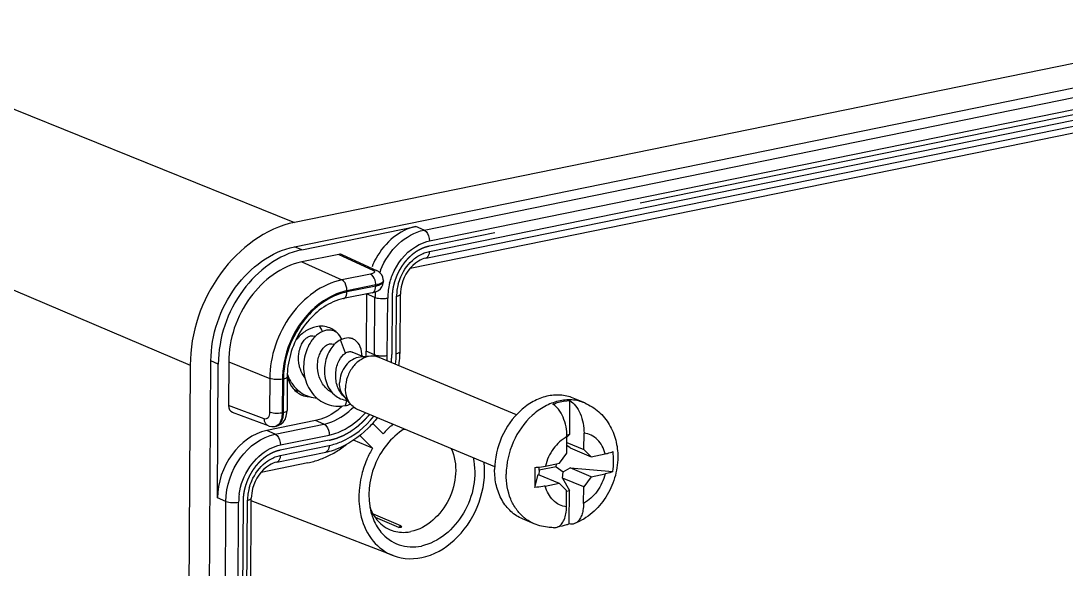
# Model space of a CAD drawing. Header units: millimetres. Extents: x 0 to 594, y 0 to 420.
# Drawn here: x 26.41 to 43.67, y 387.68 to 396.72 of the extents above; entities that cross this region are included whole.
import ezdxf

# ---------------------------------------------------------------- set-up
doc = ezdxf.new("R2010")
doc.units = ezdxf.units.MM
doc.header["$LTSCALE"] = 32.67
doc.linetypes.add('CENTER', pattern=[0.6, 0.375, -0.075, 0.075, -0.075])
for name, color, linetype in [('KASTEN_ABOX_DXF_CONTINUOUS_LINE', 7, 'CONTINUOUS'), ('KURVEN', 7, 'CONTINUOUS'), ('SCHRAUBE_D9-DXF_CONTINUOUS_LINE', 7, 'CONTINUOUS')]:
    doc.layers.add(name, color=color, linetype=linetype)

msp = doc.modelspace()

# ---------------------------------------------------------------- linework, layer by layer
at = {"layer": 'KASTEN_ABOX_DXF_CONTINUOUS_LINE', "color": 7, "linetype": 'Continuous'}
for p, q in [((88.59376, 405.15289), (30.93217, 393.39918)), ((30.92975, 392.99773), (88.59134, 404.75144)), ((33.10025, 392.80969), (86.99917, 403.79641)), ((86.70402, 403.62034), (32.83893, 392.64051)), ((31.0516, 392.9468), (32.93293, 393.33029)), ((31.66123, 392.87059), (31.05039, 392.74608)), ((31.72135, 392.86423), (32.28511, 392.60314)), ((32.31603, 392.58605), (32.28543, 392.60299)), ((32.38863, 392.4964), (32.3712, 392.53145)), ((32.39766, 392.40516), (32.39826, 392.41813)), ((32.39826, 392.41813), (32.39839, 392.43955)), ((32.21537, 392.2377), (31.74073, 392.14095)), ((32.12095, 392.21966), (32.11524, 391.27338)), ((32.67326, 391.26906), (32.67896, 392.21534)), ((29.20977, 391.0433), (28.88822, 337.70749)), ((29.23028, 337.77722), (29.55183, 391.11302)), ((29.66037, 388.85411), (29.67368, 391.06209)), ((29.84471, 391.09696), (29.84039, 390.38006)), ((30.81098, 390.85114), (30.80762, 390.2942)), ((30.50034, 390.04317), (29.90786, 390.26532)), ((30.80586, 390.25983), (30.80762, 390.29417)), ((31.27864, 390.12909), (30.47236, 389.96474)), ((30.61271, 390.0339), (30.63189, 390.03781)), ((32.39519, 389.91198), (32.21903, 390.08403)), ((32.2212, 389.674), (31.90425, 389.80447)), ((32.00787, 389.88236), (32.2212, 389.674)), ((30.63967, 389.44413), (31.44596, 389.60848)), ((31.15229, 389.43271), (30.37836, 389.27496)), ((29.92346, 339.92995), (30.21839, 388.84978)), ((32.56037, 387.90149), (30.21811, 388.80494)), ((32.228, 388.5883), (32.67904, 388.39978)), ((32.65483, 388.36667), (32.26843, 388.52817)), ((32.67904, 388.39978), (32.65483, 388.36667)), ((32.70291, 388.37647), (32.67904, 388.39978))]:
    msp.add_line(p, q, dxfattribs=at)
at = {"layer": 'KASTEN_ABOX_DXF_CONTINUOUS_LINE', "color": 9, "linetype": 'Continuous'}
for p, q in [((33.07219, 393.27209), (86.97111, 404.25882)), ((33.15836, 393.09234), (87.05728, 404.07906)), ((33.15732, 392.92029), (87.05625, 403.90701)), ((17.43828, 398.84457), (30.93217, 393.39918)), ((15.88232, 396.71634), (29.20977, 391.0433)), ((33.07219, 393.27209), (32.93293, 393.33029)), ((31.0516, 392.9468), (30.92975, 392.99773)), ((31.05039, 392.74608), (31.71326, 392.44992)), ((31.66123, 392.87059), (32.22446, 392.60975)), ((32.18781, 392.54665), (31.71326, 392.44992)), ((32.27234, 392.34828), (31.7978, 392.25155)), ((32.27244, 392.36755), (31.79792, 392.27082)), ((32.2602, 392.16146), (32.12095, 392.21966)), ((32.27234, 392.34828), (32.27244, 392.36755)), ((32.2545, 391.21518), (32.2602, 392.16146)), ((32.4637, 391.2037), (32.4694, 392.14998)), ((32.61029, 391.23358), (32.616, 392.17987)), ((32.2545, 391.21518), (32.11524, 391.27338)), ((29.67368, 391.06209), (29.55183, 391.11302)), ((29.84471, 391.09696), (30.52394, 390.82317)), ((30.52394, 390.82317), (30.52058, 390.26623)), ((30.7316, 390.81233), (30.72825, 390.25538)), ((30.74802, 390.81567), (30.74466, 390.25873)), ((30.43211, 390.15819), (29.84039, 390.38006)), ((30.72825, 390.25538), (30.74466, 390.25873)), ((30.61162, 389.90654), (30.47236, 389.96474)), ((30.61162, 389.90654), (31.4179, 390.07089)), ((30.61304, 390.03397), (30.61293, 390.03394)), ((31.4179, 390.07089), (31.27864, 390.12909)), ((30.69779, 389.72678), (31.50407, 389.89114)), ((30.69675, 389.55473), (31.50303, 389.71909)), ((29.5047, 339.87608), (29.79963, 388.7959)), ((29.79963, 388.7959), (29.66037, 388.85411)), ((29.7139, 339.8646), (30.00883, 388.78443)), ((29.8605, 339.89448), (30.15542, 388.81431))]:
    msp.add_line(p, q, dxfattribs=at)
at = {"layer": 'KASTEN_ABOX_DXF_CONTINUOUS_LINE', "color": 7, "linetype": 'Continuous'}
for points in [[(32.3712, 392.53145), (32.34628, 392.5618), (32.31603, 392.58605)], [(32.37376, 392.33328), (32.38999, 392.36804), (32.39766, 392.40516)], [(32.39839, 392.43931), (32.39742, 392.45842), (32.38863, 392.4964)], [(32.21537, 392.2377), (32.24619, 392.24521), (32.28471, 392.25897), (32.31974, 392.27801), (32.35008, 392.30305), (32.37376, 392.33328)], [(30.70586, 390.06984), (30.74419, 390.10468), (30.77447, 390.14958), (30.79505, 390.20178), (30.80586, 390.25983)], [(30.50034, 390.04317), (30.51129, 390.03941), (30.55782, 390.03046), (30.60408, 390.03234), (30.61292, 390.03394)], [(30.63087, 390.03761), (30.66091, 390.04612), (30.70586, 390.06984)]]:
    msp.add_lwpolyline(points, dxfattribs=at)
for centre, radius, start, end in [((33.38723, 392.19187), 1.26825, 150.972879, 157.989866), ((31.49653, 391.0369), 0.6854, 133.722889, 139.794251), ((31.4765, 391.05746), 0.6567, 131.286898, 133.699528), ((31.34867, 391.29007), 0.40572, 41.515747, 43.9168), ((31.51665, 391.01959), 0.71194, 139.775383, 142.133164), ((31.30955, 391.26109), 0.45449, 27.489978, 33.452685), ((30.91826, 391.28298), 1.19707, 355.281825, 355.92502), ((30.95441, 391.28074), 1.16086, 355.908463, 359.636591), ((30.94279, 391.28173), 1.73055, 353.347163, 358.290294), ((31.00838, 391.27916), 1.66491, 358.311562, 359.652477), ((32.15491, 390.84137), 1.34397, 172.15072, 179.583395), ((30.89042, 391.28722), 1.7832, 351.889592, 353.366802), ((30.99564, 391.20171), 0.57949, 264.728426, 270.002278), ((33.45911, 388.96537), 1.42408, 130.690933, 138.339279), ((33.41697, 389.01292), 1.36055, 129.095966, 130.650875), ((33.02347, 389.27932), 0.75717, 110.806125, 112.315977), ((31.20871, 390.76777), 1.18332, 281.5659, 287.940426), ((30.75086, 391.07611), 1.69788, 297.408665, 304.586214), ((31.19181, 390.82259), 1.24067, 287.903257, 289.498082), ((30.68435, 391.17533), 1.81733, 304.536802, 307.43788), ((33.62084, 388.84082), 1.62885, 149.235423, 156.43582), ((30.82127, 390.94122), 1.54572, 289.826271, 297.393164), ((33.64333, 388.83028), 1.65368, 156.412677, 157.034008), ((32.72556, 388.83924), 0.55422, 231.822108, 247.229734), ((32.54758, 389.01499), 0.65713, 279.394039, 281.525275), ((32.54448, 389.03014), 0.67259, 281.525511, 283.623962)]:
    msp.add_arc(centre, radius, start, end, dxfattribs=at)
at = {"layer": 'KASTEN_ABOX_DXF_CONTINUOUS_LINE', "color": 9, "linetype": 'Continuous'}
for centre, radius, start, end in [((33.53152, 392.13141), 1.27377, 157.992126, 159.878297), ((32.13849, 392.78991), 0.24821, 281.460701, 284.858308), ((33.51189, 392.13509), 1.04301, 165.447175, 172.085421), ((33.43639, 392.16787), 0.82082, 165.024607, 172.076123), ((32.03655, 391.18291), 1.11473, 109.816338, 117.381151), ((32.03274, 391.18048), 1.09748, 109.815073, 117.380145), ((33.3941, 392.15409), 1.13392, 175.029166, 179.627856), ((32.16817, 392.86266), 0.52482, 281.448287, 284.840511), ((32.17186, 392.86391), 0.50645, 281.455838, 284.770112), ((33.45047, 392.14295), 0.98109, 172.045751, 179.588998), ((33.38623, 392.17432), 0.77025, 172.037629, 179.587819), ((31.11628, 391.22208), 1.13824, 358.416819, 359.652476), ((32.37247, 391.6161), 0.41981, 262.046391, 264.633596), ((31.15162, 391.21172), 1.3121, 357.79731, 359.649919), ((31.04308, 391.24423), 1.56725, 353.325936, 359.610763), ((31.1145, 391.21314), 1.34925, 355.96724, 357.797823), ((32.19448, 390.80341), 1.4629, 177.954127, 179.650913), ((32.25707, 390.8007), 1.52555, 173.326441, 177.936095), ((32.18695, 390.80692), 1.43896, 178.101525, 179.65152), ((32.24819, 390.80437), 1.50025, 173.373574, 178.081837), ((31.10272, 391.13436), 1.32848, 316.215819, 316.972337), ((31.08668, 391.14925), 1.35037, 316.974882, 318.677623), ((30.59349, 390.12801), 0.09605, 281.749791, 292.54909), ((30.97581, 388.80231), 0.82082, 165.024607, 172.076123), ((30.98989, 388.77739), 0.98109, 172.045751, 179.588998), ((30.92566, 388.80877), 0.77025, 172.037629, 179.587819)]:
    msp.add_arc(centre, radius, start, end, dxfattribs=at)
at = {"layer": 'KASTEN_ABOX_DXF_CONTINUOUS_LINE', "color": 7, "linetype": 'Continuous'}
for centre, start_param, end_param in [((31.66033, 392.72719), -0.02951051, 0.48636092), ((29.96257, 390.405), -4.22572347, -3.11538026)]:
    msp.add_ellipse(centre, major_axis=(0.05791, 0.13842), ratio=0.77731063, start_param=start_param, end_param=end_param, dxfattribs=at)
for points, knots in [([(30.93217, 393.39918), (30.45132, 393.30117), (29.55261, 392.61611), (29.213, 391.57812), (29.20977, 391.0433)], [0, 0, 0, 0, 0.47850267, 1, 1, 1, 1]), ([(32.93293, 393.33029), (32.79983, 393.30316), (32.53492, 393.16652), (32.35104, 392.93827), (32.27829, 392.80726)], [0, 0, 0, 0, 0.47546939, 1, 1, 1, 1]), ([(29.55183, 391.11302), (29.55441, 391.54087), (29.8262, 392.3712), (30.54508, 392.91932), (30.92975, 392.99773)], [0, 0, 0, 0, 0.5214946, 1, 1, 1, 1]), ([(31.0516, 392.9468), (30.66692, 392.86839), (29.94795, 392.32034), (29.67626, 391.48995), (29.67368, 391.06209)], [0, 0, 0, 0, 0.47850267, 1, 1, 1, 1]), ([(31.05039, 392.74608), (30.7138, 392.67747), (30.0847, 392.19793), (29.84697, 391.47133), (29.84471, 391.09696)], [0, 0, 0, 0, 0.47850267, 1, 1, 1, 1]), ([(33.10025, 392.80969), (33.05721, 392.80091), (32.86747, 392.72218), (32.74143, 392.52902), (32.70094, 392.37624)], [0, 0, 0, 0, 0.21748214, 1, 1, 1, 1]), ([(31.74073, 392.14095), (31.50938, 392.0938), (31.06519, 391.77557), (30.85968, 391.28925), (30.82354, 391.02491)], [0, 0, 0, 0, 0.46947966, 1, 1, 1, 1]), ([(30.81024, 390.86549), (30.81458, 390.84596), (30.83495, 390.77223), (30.87191, 390.7026), (30.90799, 390.65913)], [0, 0, 0, 0, 0.26153627, 1, 1, 1, 1]), ([(31.72014, 390.36733), (31.68767, 390.33701), (31.55822, 390.22948), (31.4001, 390.15385), (31.27864, 390.12909)], [0, 0, 0, 0, 0.26382057, 1, 1, 1, 1]), ([(32.29681, 390.17651), (32.25078, 390.11598), (32.06052, 389.89578), (31.80867, 389.72485), (31.60591, 389.65307)], [0, 0, 0, 0, 0.26119421, 1, 1, 1, 1]), ([(30.47236, 389.96474), (30.24568, 389.91853), (29.82205, 389.59553), (29.66189, 389.10623), (29.66037, 388.85411)], [0, 0, 0, 0, 0.47850539, 1, 1, 1, 1]), ([(32.74225, 389.99086), (32.5234, 389.85438), (32.18542, 389.41953), (32.12785, 388.87083), (32.1927, 388.62257)], [0, 0, 0, 0, 0.50129567, 1, 1, 1, 1]), ([(33.51977, 389.66872), (33.63371, 389.41255), (33.58319, 388.78903), (33.12034, 388.35286), (32.85294, 388.29835)], [0, 0, 0, 0, 0.50674929, 1, 1, 1, 1]), ([(32.12072, 389.47552), (32.08849, 389.39946), (31.98664, 389.09948), (31.97552, 388.76478), (32.03416, 388.538)], [0, 0, 0, 0, 0.2607385, 1, 1, 1, 1]), ([(33.87914, 389.51873), (33.94832, 389.21591), (33.82846, 388.565), (33.31342, 388.11863), (33.02601, 388.06004)], [0, 0, 0, 0, 0.51432712, 1, 1, 1, 1]), ([(30.63967, 389.44413), (30.59663, 389.43536), (30.4069, 389.35662), (30.28085, 389.16347), (30.24036, 389.01069)], [0, 0, 0, 0, 0.21748214, 1, 1, 1, 1]), ([(32.56065, 387.90143), (32.72903, 387.83653), (33.147, 387.83677), (33.67219, 388.1937), (34.01926, 388.76267), (34.08567, 389.22029), (34.06413, 389.44043)], [0, 0, 0, 0, 0.21725503, 0.46369388, 0.7337059, 1, 1, 1, 1]), ([(32.1927, 388.62257), (32.20089, 388.59122), (32.23803, 388.47246), (32.29993, 388.36085), (32.3587, 388.29004)], [0, 0, 0, 0, 0.26047223, 1, 1, 1, 1]), ([(32.03416, 388.538), (32.0711, 388.39514), (32.19468, 388.12851), (32.43383, 387.95031), (32.56065, 387.90143)], [0, 0, 0, 0, 0.52054253, 1, 1, 1, 1]), ([(32.3587, 388.29004), (32.43628, 388.19656), (32.64668, 388.04463), (32.90534, 388.03545), (33.02601, 388.06004)], [0, 0, 0, 0, 0.49659105, 1, 1, 1, 1]), ([(32.51106, 388.32822), (32.58999, 388.29521), (32.70938, 388.27692), (32.82375, 388.2924), (32.85294, 388.29835)], [0, 0, 0, 0, 0.74174347, 1, 1, 1, 1])]:
    msp.add_open_spline(points, degree=3, knots=knots, dxfattribs=at)
at = {"layer": 'KASTEN_ABOX_DXF_CONTINUOUS_LINE', "color": 9, "linetype": 'Continuous'}
for points, knots in [([(32.35057, 392.60873), (32.41683, 392.77268), (32.60776, 393.06302), (32.91585, 393.24022), (33.07219, 393.27209)], [0, 0, 0, 0, 0.5256773, 1, 1, 1, 1]), ([(33.07219, 393.27209), (33.08494, 393.26676), (33.139, 393.22143), (33.15869, 393.14691), (33.15836, 393.09234)], [0, 0, 0, 0, 0.2020803, 1, 1, 1, 1]), ([(32.50234, 392.39717), (32.52023, 392.46612), (32.61391, 392.72156), (32.81202, 392.94506), (32.99206, 393.03439)], [0, 0, 0, 0, 0.26166318, 1, 1, 1, 1]), ([(33.15732, 392.92029), (33.15724, 392.90658), (33.15441, 392.8655), (33.12881, 392.81547), (33.10024, 392.80975)], [0, 0, 0, 0, 0.31983497, 1, 1, 1, 1]), ([(32.64344, 392.37997), (32.65456, 392.42156), (32.71027, 392.58031), (32.8147, 392.72317), (32.91234, 392.80135)], [0, 0, 0, 0, 0.25601704, 1, 1, 1, 1]), ([(32.22446, 392.60975), (32.23253, 392.606), (32.24723, 392.59969), (32.25509, 392.56246), (32.21995, 392.55475), (32.20214, 392.55)], [0, 0, 0, 0, 0.27037578, 0.4401999, 1, 1, 1, 1]), ([(31.71326, 392.44992), (31.38124, 392.38224), (30.76067, 391.9092), (30.52617, 391.19247), (30.52394, 390.82317)], [0, 0, 0, 0, 0.47850229, 1, 1, 1, 1]), ([(31.79792, 392.27082), (31.79803, 392.28991), (31.79055, 392.35554), (31.75745, 392.43017), (31.71326, 392.44992)], [0, 0, 0, 0, 0.28284962, 1, 1, 1, 1]), ([(32.27246, 392.36755), (32.27256, 392.3834), (32.26689, 392.44218), (32.24255, 392.50295), (32.20999, 392.53188)], [0, 0, 0, 0, 0.26679421, 1, 1, 1, 1]), ([(32.39839, 392.43932), (32.3983, 392.4328), (32.38026, 392.39354), (32.33388, 392.38291), (32.30097, 392.37419)], [0, 0, 0, 0, 0.16059779, 1, 1, 1, 1]), ([(32.39826, 392.41813), (32.39815, 392.40398), (32.36364, 392.37199), (32.32712, 392.36188), (32.30259, 392.35535)], [0, 0, 0, 0, 0.3578876, 1, 1, 1, 1]), ([(31.74071, 392.14101), (31.74914, 392.14271), (31.78922, 392.16477), (31.79759, 392.21667), (31.7978, 392.25155)], [0, 0, 0, 0, 0.19761519, 1, 1, 1, 1]), ([(32.21536, 392.23777), (32.22377, 392.23948), (32.26378, 392.2616), (32.27214, 392.31342), (32.27235, 392.34828)], [0, 0, 0, 0, 0.19761729, 1, 1, 1, 1]), ([(32.616, 392.17987), (32.62483, 392.18167), (32.64643, 392.18731), (32.67891, 392.19979), (32.67898, 392.21534)], [0, 0, 0, 0, 0.36706743, 1, 1, 1, 1]), ([(31.52388, 392.17275), (31.31212, 392.0633), (30.94397, 391.7049), (30.77096, 391.22751), (30.74186, 390.97798)], [0, 0, 0, 0, 0.48687543, 1, 1, 1, 1]), ([(31.52802, 392.15501), (31.31935, 392.04717), (30.95665, 391.69391), (30.78644, 391.22339), (30.75796, 390.9775)], [0, 0, 0, 0, 0.48689235, 1, 1, 1, 1]), ([(32.2602, 392.16146), (32.26424, 392.15977), (32.28367, 392.15285), (32.30403, 392.14886), (32.32009, 392.1466)], [0, 0, 0, 0, 0.21256054, 1, 1, 1, 1]), ([(32.2545, 391.21518), (32.25854, 391.21349), (32.27796, 391.20657), (32.29832, 391.20258), (32.31438, 391.20033)], [0, 0, 0, 0, 0.21256344, 1, 1, 1, 1]), ([(32.33321, 391.19813), (32.36662, 391.19497), (32.41068, 391.19523), (32.45385, 391.20169), (32.4637, 391.2037)], [0, 0, 0, 0, 0.76953867, 1, 1, 1, 1]), ([(32.61029, 391.23358), (32.61913, 391.23539), (32.64073, 391.24103), (32.6732, 391.25351), (32.67327, 391.26906)], [0, 0, 0, 0, 0.36706745, 1, 1, 1, 1]), ([(30.811, 390.85114), (30.81098, 390.84741), (30.79791, 390.82376), (30.76888, 390.81992), (30.74802, 390.81567)], [0, 0, 0, 0, 0.14905765, 1, 1, 1, 1]), ([(30.7316, 390.81233), (30.69541, 390.80495), (30.62524, 390.80233), (30.55446, 390.81087), (30.52394, 390.82317)], [0, 0, 0, 0, 0.52888177, 1, 1, 1, 1]), ([(31.4179, 390.07089), (31.46222, 390.07992), (31.64585, 390.13498), (31.80772, 390.25171), (31.90804, 390.35739)], [0, 0, 0, 0, 0.23684969, 1, 1, 1, 1]), ([(30.52058, 390.26623), (30.52039, 390.23492), (30.51306, 390.18756), (30.46757, 390.15205), (30.44265, 390.15424), (30.43211, 390.15819)], [0, 0, 0, 0, 0.57819342, 0.79212031, 1, 1, 1, 1]), ([(30.50008, 390.04329), (30.46909, 390.05478), (30.43683, 390.09979), (30.43217, 390.14528), (30.43211, 390.15819)], [0, 0, 0, 0, 0.71906105, 1, 1, 1, 1]), ([(30.58052, 390.25179), (30.56449, 390.25397), (30.54414, 390.25786), (30.52467, 390.26458), (30.52058, 390.26623)], [0, 0, 0, 0, 0.78614421, 1, 1, 1, 1]), ([(30.72825, 390.25538), (30.71699, 390.25309), (30.66807, 390.24612), (30.61806, 390.24667), (30.58052, 390.25179)], [0, 0, 0, 0, 0.23269993, 1, 1, 1, 1]), ([(30.7248, 390.20295), (30.72287, 390.18799), (30.71327, 390.13682), (30.69005, 390.08549), (30.66257, 390.06024)], [0, 0, 0, 0, 0.28784892, 1, 1, 1, 1]), ([(30.74098, 390.20389), (30.73903, 390.18918), (30.72951, 390.13901), (30.70706, 390.08861), (30.68031, 390.06369)], [0, 0, 0, 0, 0.28883746, 1, 1, 1, 1]), ([(30.80764, 390.29417), (30.80762, 390.29044), (30.79451, 390.26682), (30.76551, 390.26298), (30.74466, 390.25873)], [0, 0, 0, 0, 0.14909751, 1, 1, 1, 1]), ([(31.50303, 389.71909), (31.57152, 389.73304), (31.85607, 389.82282), (32.09836, 390.02249), (32.24003, 390.19964)], [0, 0, 0, 0, 0.23554042, 1, 1, 1, 1]), ([(31.50407, 389.89114), (31.55443, 389.9014), (31.76306, 389.96377), (31.94729, 390.09563), (32.06182, 390.21513)], [0, 0, 0, 0, 0.23693386, 1, 1, 1, 1]), ([(31.4179, 390.07089), (31.43065, 390.06556), (31.48471, 390.02023), (31.5044, 389.94571), (31.50407, 389.89114)], [0, 0, 0, 0, 0.20207952, 1, 1, 1, 1]), ([(29.79963, 388.7959), (29.80115, 389.04803), (29.96131, 389.53733), (30.38493, 389.86033), (30.61162, 389.90654)], [0, 0, 0, 0, 0.5214945, 1, 1, 1, 1]), ([(30.61162, 389.90654), (30.62437, 389.90121), (30.67843, 389.85588), (30.69812, 389.78136), (30.69779, 389.72678)], [0, 0, 0, 0, 0.2020803, 1, 1, 1, 1]), ([(30.01824, 388.91316), (30.04036, 389.07262), (30.15625, 389.37566), (30.39521, 389.60122), (30.53148, 389.66884)], [0, 0, 0, 0, 0.51414368, 1, 1, 1, 1]), ([(31.50303, 389.71909), (31.50295, 389.70538), (31.50012, 389.6643), (31.47452, 389.61427), (31.44595, 389.60855)], [0, 0, 0, 0, 0.31983446, 1, 1, 1, 1]), ([(30.69675, 389.55473), (30.69667, 389.54103), (30.69383, 389.49995), (30.66824, 389.44992), (30.63966, 389.44419)], [0, 0, 0, 0, 0.31983497, 1, 1, 1, 1]), ([(30.18287, 389.01441), (30.19398, 389.056), (30.2497, 389.21475), (30.35412, 389.35761), (30.45177, 389.4358)], [0, 0, 0, 0, 0.25601704, 1, 1, 1, 1]), ([(29.79963, 388.7959), (29.83009, 388.78317), (29.90152, 388.77447), (29.97221, 388.77697), (30.00883, 388.78443)], [0, 0, 0, 0, 0.46911486, 1, 1, 1, 1]), ([(30.15542, 388.81431), (30.16426, 388.81611), (30.18586, 388.82175), (30.21833, 388.83424), (30.2184, 388.84978)], [0, 0, 0, 0, 0.36706743, 1, 1, 1, 1])]:
    msp.add_open_spline(points, degree=3, knots=knots, dxfattribs=at)
for points in [[(32.99206, 393.03439), (33.04464, 393.06049), (33.10084, 393.08061), (33.15836, 393.09234)], [(33.07447, 392.89584), (33.10133, 392.90622), (33.12911, 392.91454), (33.15732, 392.92029)], [(32.91234, 392.80135), (32.96117, 392.84045), (33.01613, 392.87329), (33.07447, 392.89584)], [(32.28511, 392.60314), (32.26663, 392.61163), (32.24441, 392.61366), (32.22446, 392.60975)], [(32.20999, 392.53188), (32.20335, 392.53778), (32.19592, 392.54302), (32.18781, 392.54665)], [(31.79792, 392.27082), (31.75066, 392.26119), (31.70404, 392.24793), (31.65865, 392.23163)], [(31.7978, 392.25155), (31.75129, 392.24207), (31.70539, 392.22902), (31.66071, 392.21297)], [(32.32009, 392.1466), (32.35796, 392.14129), (32.39676, 392.14084), (32.4348, 392.1448)], [(32.4348, 392.1448), (32.4464, 392.14601), (32.45797, 392.14765), (32.4694, 392.14998)], [(30.72825, 390.25538), (30.72814, 390.23787), (30.72705, 390.22032), (30.7248, 390.20295)], [(30.74466, 390.25873), (30.74455, 390.24041), (30.74339, 390.22205), (30.74098, 390.20389)], [(30.66257, 390.06024), (30.65313, 390.05156), (30.64216, 390.04421), (30.63032, 390.0393)], [(30.68031, 390.06369), (30.66702, 390.05129), (30.65006, 390.04159), (30.63227, 390.03789)], [(30.53148, 389.66884), (30.58407, 389.69493), (30.64027, 389.71506), (30.69779, 389.72678)], [(30.45177, 389.4358), (30.5006, 389.4749), (30.55555, 389.50773), (30.6139, 389.53029)], [(30.6139, 389.53029), (30.64075, 389.54067), (30.66853, 389.54898), (30.69675, 389.55473)]]:
    msp.add_open_spline(points, degree=3, dxfattribs=at)
at = {"layer": 'KASTEN_ABOX_DXF_CONTINUOUS_LINE', "color": 7, "linetype": 'Continuous'}
for points in [[(32.70094, 392.37624), (32.68707, 392.32391), (32.67929, 392.26947), (32.67896, 392.21534)], [(31.51574, 391.65771), (31.44542, 391.68707), (31.36265, 391.69277), (31.28798, 391.67755)], [(31.12064, 391.6089), (31.09334, 391.59173), (31.06742, 391.57219), (31.04319, 391.55091)], [(31.28798, 391.67755), (31.2289, 391.66551), (31.17168, 391.64099), (31.12064, 391.6089)], [(31.64093, 391.57148), (31.60578, 391.60798), (31.5625, 391.63818), (31.51574, 391.65771)], [(30.90799, 390.65913), (30.94662, 390.61257), (30.99748, 390.5737), (31.0533, 390.55039)], [(31.0533, 390.55039), (31.09131, 390.53451), (31.13263, 390.5252), (31.17374, 390.52272)], [(31.15229, 389.43271), (31.21786, 389.44608), (31.28256, 389.46449), (31.34554, 389.48712)], [(30.24036, 389.01069), (30.2265, 388.95836), (30.21871, 388.90391), (30.21839, 388.84978)], [(32.17486, 388.70266), (32.18753, 388.66709), (32.2028, 388.63231), (32.22075, 388.59909)], [(32.22075, 388.59909), (32.261, 388.52457), (32.31642, 388.45591), (32.383, 388.40357)]]:
    msp.add_open_spline(points, degree=3, dxfattribs=at)
at = {"layer": 'KURVEN', "color": 2, "linetype": 'CENTER'}
for p, q in [((87.05677, 403.99304), (33.15784, 393.00631)), ((32.5427, 392.16492), (32.53699, 391.21864)), ((31.50355, 389.80511), (30.69727, 389.64076)), ((30.08212, 388.79937), (29.7872, 339.87954)), ((30.08261, 388.82339), (30.08212, 388.79937))]:
    msp.add_line(p, q, dxfattribs=at)
for points, knots in [([(32.99631, 392.94795), (32.98504, 392.94176), (32.96254, 392.92927), (32.93487, 392.91191), (32.91326, 392.89674), (32.89982, 392.88676), (32.88933, 392.87895), (32.87808, 392.86994), (32.86946, 392.8629), (32.86376, 392.85826)], [0, 0, 0, 0, 0.25, 0.5, 0.625, 0.75, 0.8125, 0.875, 1, 1, 1, 1]), ([(33.15784, 393.00631), (33.15145, 393.00485), (33.14193, 393.00274), (33.12893, 392.99962), (33.10789, 392.99358), (33.08728, 392.9877), (33.06675, 392.97955), (33.05642, 392.9756), (33.04633, 392.97158), (33.03707, 392.96739), (33.02925, 392.96401), (33.02283, 392.9611), (33.01205, 392.95568), (33.00336, 392.95143), (32.99631, 392.94795)], [0, 0, 0, 0, 0.125, 0.1875, 0.25, 0.5, 0.5625, 0.625, 0.6875, 0.75, 0.8125, 0.84375, 0.875, 1, 1, 1, 1]), ([(32.86376, 392.85826), (32.85628, 392.85127), (32.8413, 392.83732), (32.82261, 392.81976), (32.80946, 392.80767), (32.80205, 392.80046), (32.79502, 392.79216), (32.78611, 392.78215), (32.77188, 392.76594), (32.7596, 392.75171), (32.7487, 392.73972), (32.74231, 392.73121), (32.73154, 392.71609), (32.71907, 392.69889), (32.70817, 392.68387), (32.70201, 392.67519), (32.69719, 392.66898), (32.69315, 392.66159), (32.68748, 392.65215), (32.67769, 392.63543), (32.66651, 392.6164), (32.65657, 392.59976), (32.65116, 392.59019), (32.64453, 392.57549), (32.63391, 392.55364), (32.62378, 392.53153), (32.61666, 392.51709), (32.61268, 392.50677), (32.6061, 392.48838), (32.5965, 392.46228), (32.58888, 392.44135), (32.58507, 392.4309)], [0, 0, 0, 0, 0.0625, 0.125, 0.15625, 0.171875, 0.1875, 0.21875, 0.25, 0.3125, 0.328125, 0.34375, 0.375, 0.4375, 0.46875, 0.484375, 0.5, 0.515625, 0.53125, 0.5625, 0.625, 0.65625, 0.671875, 0.6875, 0.75, 0.8125, 0.828125, 0.84375, 0.875, 0.9375, 1, 1, 1, 1]), ([(32.58507, 392.4309), (32.582, 392.42025), (32.57735, 392.40439), (32.57136, 392.38282), (32.56748, 392.36555), (32.56402, 392.35135), (32.56147, 392.34009), (32.5596, 392.32943), (32.55709, 392.31581), (32.55386, 392.30002), (32.55177, 392.2825), (32.54984, 392.26837), (32.54818, 392.2568), (32.54714, 392.24591), (32.54608, 392.23251), (32.54487, 392.21911), (32.54406, 392.2082), (32.54364, 392.19072), (32.54308, 392.17644), (32.5427, 392.16492)], [0, 0, 0, 0, 0.125, 0.1875, 0.25, 0.3125, 0.34375, 0.375, 0.4375, 0.5, 0.5625, 0.625, 0.65625, 0.6875, 0.75, 0.8125, 0.84375, 0.875, 1, 1, 1, 1]), ([(32.53022, 391.08743), (32.53117, 391.09807), (32.53303, 391.11934), (32.53479, 391.1459), (32.53575, 391.16703), (32.53621, 391.18031), (32.5365, 391.18943), (32.53665, 391.19491), (32.53677, 391.20463), (32.5369, 391.21235), (32.53699, 391.21864)], [0, 0, 0, 0, 0.25, 0.5, 0.625, 0.75, 0.8125, 0.84375, 0.875, 1, 1, 1, 1]), ([(31.50355, 389.80511), (31.5183, 389.80911), (31.5478, 389.81711), (31.58099, 389.82616), (31.60311, 389.83211), (31.61234, 389.83471), (31.61969, 389.8365), (31.62716, 389.83937), (31.64031, 389.84488), (31.65905, 389.8525), (31.68156, 389.86176), (31.70406, 389.87097), (31.7228, 389.87873), (31.73595, 389.884), (31.74342, 389.88727), (31.75067, 389.89153), (31.75982, 389.89651), (31.7817, 389.90876), (31.80723, 389.92299), (31.83283, 389.93714), (31.84733, 389.9454), (31.85856, 389.95108), (31.86847, 389.95876), (31.88214, 389.96829), (31.90586, 389.9853), (31.92965, 390.00222), (31.95004, 390.01668), (31.95851, 390.02282), (31.96534, 390.02746), (31.97198, 390.03309), (31.98351, 390.04342), (32.00003, 390.05793), (32.01983, 390.07545), (32.03964, 390.09292), (32.05612, 390.10756), (32.06772, 390.11765), (32.07424, 390.12366), (32.08034, 390.13053), (32.08811, 390.13882), (32.10663, 390.15897), (32.13447, 390.18908), (32.15919, 390.21589), (32.17156, 390.22929)], [0, 0, 0, 0, 0.0625, 0.125, 0.140625, 0.15625, 0.1640625, 0.171875, 0.1875, 0.21875, 0.25, 0.28125, 0.3125, 0.328125, 0.3359375, 0.34375, 0.359375, 0.375, 0.4375, 0.46875, 0.484375, 0.5, 0.515625, 0.53125, 0.5625, 0.625, 0.640625, 0.65625, 0.6640625, 0.671875, 0.6875, 0.71875, 0.75, 0.78125, 0.8125, 0.828125, 0.8359375, 0.84375, 0.859375, 0.875, 0.9375, 1, 1, 1, 1]), ([(30.69727, 389.64076), (30.69087, 389.6393), (30.68136, 389.63718), (30.66835, 389.63406), (30.64732, 389.62802), (30.62671, 389.62215), (30.60618, 389.61399), (30.59585, 389.61004), (30.58575, 389.60603), (30.5765, 389.60183), (30.56868, 389.59846), (30.56225, 389.59555), (30.55147, 389.59012), (30.54278, 389.58588), (30.53574, 389.58239)], [0, 0, 0, 0, 0.125, 0.1875, 0.25, 0.5, 0.5625, 0.625, 0.6875, 0.75, 0.8125, 0.84375, 0.875, 1, 1, 1, 1]), ([(30.40319, 389.49271), (30.3957, 389.48572), (30.38072, 389.47176), (30.36203, 389.45421), (30.34889, 389.44211), (30.34148, 389.43491), (30.33445, 389.4266), (30.32553, 389.41659), (30.31131, 389.40039), (30.29903, 389.38616), (30.28812, 389.37416), (30.28173, 389.36566), (30.27097, 389.35054), (30.2585, 389.33333), (30.2476, 389.31832), (30.24144, 389.30963), (30.23661, 389.30343), (30.23257, 389.29603), (30.22691, 389.28659), (30.21711, 389.26988), (30.20594, 389.25084), (30.19599, 389.2342), (30.19058, 389.22463), (30.18395, 389.20993), (30.17333, 389.18808), (30.16321, 389.16597), (30.15608, 389.15153), (30.15211, 389.14122), (30.14553, 389.12283), (30.13593, 389.09673), (30.12831, 389.0758), (30.12449, 389.06534)], [0, 0, 0, 0, 0.0625, 0.125, 0.15625, 0.171875, 0.1875, 0.21875, 0.25, 0.3125, 0.328125, 0.34375, 0.375, 0.4375, 0.46875, 0.484375, 0.5, 0.515625, 0.53125, 0.5625, 0.625, 0.65625, 0.671875, 0.6875, 0.75, 0.8125, 0.828125, 0.84375, 0.875, 0.9375, 1, 1, 1, 1]), ([(30.53574, 389.58239), (30.52447, 389.57621), (30.50196, 389.56372), (30.47429, 389.54636), (30.45269, 389.53118), (30.43924, 389.5212), (30.42876, 389.5134), (30.4175, 389.50439), (30.40889, 389.49734), (30.40319, 389.49271)], [0, 0, 0, 0, 0.25, 0.5, 0.625, 0.75, 0.8125, 0.875, 1, 1, 1, 1]), ([(30.12449, 389.06534), (30.12176, 389.05595), (30.11763, 389.04198), (30.11226, 389.02293), (30.10867, 389.00756), (30.10479, 388.9925), (30.10161, 388.97729), (30.0987, 388.96208), (30.09541, 388.94688), (30.09335, 388.93163), (30.09092, 388.9164), (30.08875, 388.90117), (30.08732, 388.88592), (30.08551, 388.87084), (30.0841, 388.84987), (30.08323, 388.83396), (30.08261, 388.82339)], [0, 0, 0, 0, 0.125, 0.1875, 0.25, 0.3125, 0.375, 0.4375, 0.5, 0.5625, 0.625, 0.6875, 0.75, 0.8125, 0.875, 1, 1, 1, 1])]:
    msp.add_open_spline(points, degree=3, knots=knots, dxfattribs=at)
at = {"layer": 'SCHRAUBE_D9-DXF_CONTINUOUS_LINE', "color": 7, "linetype": 'Continuous'}
for p, q in [((31.27306, 391.51527), (31.25751, 391.52177)), ((31.58777, 391.38374), (31.57083, 391.39082)), ((32.07261, 391.1811), (31.88416, 391.25986)), ((32.19154, 391.19155), (32.013, 391.17586)), ((34.59517, 390.22433), (32.33093, 391.17068)), ((31.85951, 390.39714), (31.74524, 390.53521)), ((35.72202, 390.41991), (35.53055, 390.49994)), ((34.23651, 389.36627), (31.97229, 390.31261)), ((35.47495, 389.90589), (35.47828, 390.45803)), ((35.42802, 389.59393), (35.42965, 389.86484)), ((35.4289, 389.89651), (35.47495, 389.90589)), ((35.47495, 389.90589), (35.43069, 389.86375)), ((35.709, 389.65121), (35.71063, 389.92211)), ((35.48176, 389.67841), (35.42876, 389.7165)), ((35.42907, 389.7682), (35.709, 389.65121)), ((35.48176, 389.67841), (35.8303, 389.53273)), ((35.709, 389.65121), (35.8303, 389.53273)), ((35.30499, 389.42565), (35.42802, 389.59393)), ((35.8303, 389.53273), (36.06113, 389.57978)), ((34.97259, 389.30995), (34.96602, 389.23673)), ((35.25356, 389.36722), (34.97259, 389.30995)), ((34.97259, 389.30995), (34.97291, 389.36304)), ((35.07416, 389.3786), (35.30499, 389.42565)), ((35.25356, 389.36722), (35.25385, 389.41523)), ((35.25356, 389.36722), (35.36624, 389.28624)), ((35.35674, 389.18036), (35.36624, 389.28624)), ((35.36624, 389.28624), (35.47977, 389.34864)), ((35.82831, 389.20297), (35.47977, 389.34864)), ((35.47977, 389.34864), (36.18931, 389.29035)), ((34.89762, 389.02705), (34.95446, 389.24156)), ((34.95446, 389.24156), (35.303, 389.09589)), ((35.35674, 389.18036), (35.46934, 388.97643)), ((35.70528, 389.03469), (35.35674, 389.18036)), ((35.82831, 389.20297), (35.70528, 389.03469)), ((35.82831, 389.20297), (36.05914, 389.25002)), ((35.07218, 389.04884), (35.303, 389.09589)), ((35.4243, 388.97741), (35.303, 389.09589)), ((35.42267, 388.70651), (35.4243, 388.97741)), ((35.42424, 388.96724), (35.46934, 388.97643)), ((35.46602, 388.4243), (35.46934, 388.97643)), ((35.70365, 388.76378), (35.70528, 389.03469)), ((34.88907, 388.42697), (34.69759, 388.507))]:
    msp.add_line(p, q, dxfattribs=at)
at = {"layer": 'SCHRAUBE_D9-DXF_CONTINUOUS_LINE', "color": 9, "linetype": 'Continuous'}
for p, q in [((31.77227, 391.24161), (31.69063, 391.46147)), ((31.79664, 390.46567), (31.76618, 390.37558))]:
    msp.add_line(p, q, dxfattribs=at)
at = {"layer": 'SCHRAUBE_D9-DXF_CONTINUOUS_LINE', "color": 7, "linetype": 'Continuous'}
for centre, radius, start, end in [((31.63166, 391.15323), 0.51021, 135.464227, 136.678798), ((31.03289, 391.18478), 0.55676, 259.304697, 265.491532), ((31.34557, 391.04825), 0.55115, 251.892337, 265.506306), ((31.85342, 390.85494), 0.40025, 227.977677, 230.037717), ((31.98822, 390.78511), 0.35381, 225.766884, 226.262263), ((31.98245, 390.77894), 0.34537, 226.246095, 230.924829), ((31.66064, 390.95971), 0.59359, 280.241105, 289.25502), ((31.81652, 390.78478), 0.31989, 267.05713, 267.588869), ((34.35802, 389.46753), 1.83962, 359.598427, 4.757886), ((34.39525, 389.46315), 1.80236, 354.498536, 359.729437), ((59.30327, 389.04281), 24.40568, 179.262792, 179.655067), ((56.79008, 389.0532), 21.89247, 179.64266, 180.068417)]:
    msp.add_arc(centre, radius, start, end, dxfattribs=at)
for points, knots in [([(31.01264, 391.02778), (30.99636, 391.09452), (30.99089, 391.1983), (31.01999, 391.32569), (31.05538, 391.4062), (31.10101, 391.46931), (31.15278, 391.51198), (31.20691, 391.53213), (31.24275, 391.52794), (31.2575, 391.52177)], [0, 0, 0, 0, 0.32350438, 0.47473729, 0.61298392, 0.73480327, 0.83832838, 0.92471357, 1, 1, 1, 1]), ([(31.70755, 391.46889), (31.69188, 391.50944), (31.6552, 391.56604), (31.5827, 391.61027), (31.50024, 391.63109), (31.38186, 391.60684), (31.30418, 391.54786), (31.26797, 391.51107)], [0, 0, 0, 0, 0.24306253, 0.35582865, 0.46856284, 0.71140424, 1, 1, 1, 1]), ([(31.3943, 391.59966), (31.39121, 391.60765), (31.37825, 391.63768), (31.36016, 391.66562), (31.34408, 391.68362)], [0, 0, 0, 0, 0.26194525, 1, 1, 1, 1]), ([(31.26047, 391.50328), (31.24108, 391.48273), (31.16467, 391.38716), (31.11767, 391.26969), (31.09844, 391.17793)], [0, 0, 0, 0, 0.23158159, 1, 1, 1, 1]), ([(31.32596, 390.89682), (31.30969, 390.96356), (31.30422, 391.06734), (31.33332, 391.19473), (31.36871, 391.27525), (31.41435, 391.33836), (31.46612, 391.38103), (31.52025, 391.40118), (31.5561, 391.39698), (31.57085, 391.39081)], [0, 0, 0, 0, 0.32349607, 0.47472408, 0.61297702, 0.73479928, 0.83832429, 0.92470904, 1, 1, 1, 1]), ([(31.69063, 391.46147), (31.62588, 391.42901), (31.50782, 391.31005), (31.43356, 391.11226), (31.42064, 390.93092), (31.44107, 390.79108), (31.4938, 390.66121), (31.55182, 390.58793), (31.58549, 390.5576)], [0, 0, 0, 0, 0.2100546, 0.46240431, 0.59771939, 0.73404521, 0.86858283, 1, 1, 1, 1]), ([(32.04589, 391.19286), (32.04592, 391.24508), (32.03147, 391.34282), (31.96074, 391.44315), (31.88448, 391.4839), (31.79837, 391.49997), (31.73102, 391.48172), (31.69063, 391.46147)], [0, 0, 0, 0, 0.28614355, 0.52649751, 0.63892844, 0.75239377, 1, 1, 1, 1]), ([(31.09844, 391.17793), (31.07664, 391.07396), (31.07432, 390.85722), (31.18384, 390.60929), (31.33221, 390.4658), (31.46585, 390.39361), (31.61443, 390.36105), (31.7162, 390.36661), (31.76618, 390.37558)], [0, 0, 0, 0, 0.258522, 0.51165868, 0.63436609, 0.75524458, 0.87644187, 1, 1, 1, 1]), ([(31.74141, 390.5316), (31.69137, 390.58032), (31.61841, 390.71096), (31.6009, 390.92487), (31.65297, 391.1131), (31.72861, 391.21283), (31.77227, 391.24161)], [0, 0, 0, 0, 0.26663053, 0.54449405, 0.80036561, 1, 1, 1, 1]), ([(32.013, 391.17586), (31.96895, 391.17199), (31.87786, 391.1394), (31.76904, 391.03977), (31.69494, 390.90488), (31.6757, 390.8018), (31.67539, 390.75078)], [0, 0, 0, 0, 0.22600887, 0.47562133, 0.73926447, 1, 1, 1, 1]), ([(31.77227, 391.24161), (31.78987, 391.25321), (31.82645, 391.27015), (31.86768, 391.26676), (31.88419, 391.25984)], [0, 0, 0, 0, 0.54077146, 1, 1, 1, 1]), ([(32.19154, 391.19155), (32.13691, 391.18674), (32.02396, 391.14634), (31.88902, 391.02279), (31.79713, 390.85553), (31.77328, 390.72771), (31.7729, 390.66445)], [0, 0, 0, 0, 0.22601991, 0.47562903, 0.73927481, 1, 1, 1, 1]), ([(32.33093, 391.17067), (32.32015, 391.17518), (32.27545, 391.19071), (32.22696, 391.19466), (32.19154, 391.19155)], [0, 0, 0, 0, 0.24727672, 1, 1, 1, 1]), ([(31.10208, 390.83846), (31.07017, 390.8801), (31.03668, 390.94346), (31.01681, 391.01067), (31.01264, 391.02778)], [0, 0, 0, 0, 0.74868799, 1, 1, 1, 1]), ([(30.81324, 390.88791), (30.81743, 390.87652), (30.8352, 390.8318), (30.85775, 390.78896), (30.87718, 390.75869)], [0, 0, 0, 0, 0.25236137, 1, 1, 1, 1]), ([(31.55665, 390.58617), (31.49925, 390.61717), (31.39698, 390.70819), (31.34175, 390.8321), (31.32596, 390.89682)], [0, 0, 0, 0, 0.49476566, 1, 1, 1, 1]), ([(30.87718, 390.75869), (30.88311, 390.74946), (30.90756, 390.71347), (30.93587, 390.68007), (30.95894, 390.65714)], [0, 0, 0, 0, 0.25228692, 1, 1, 1, 1]), ([(30.95894, 390.65714), (30.98918, 390.62708), (31.05632, 390.57375), (31.13412, 390.53758), (31.17427, 390.52439)], [0, 0, 0, 0, 0.50221714, 1, 1, 1, 1]), ([(31.74524, 390.53521), (31.72184, 390.56347), (31.68551, 390.63341), (31.67515, 390.71079), (31.67539, 390.75078)], [0, 0, 0, 0, 0.4784762, 1, 1, 1, 1]), ([(31.85951, 390.39714), (31.83051, 390.43219), (31.78544, 390.51891), (31.7726, 390.61486), (31.7729, 390.66445)], [0, 0, 0, 0, 0.47849552, 1, 1, 1, 1]), ([(31.59635, 390.54816), (31.62474, 390.52437), (31.68885, 390.48438), (31.76289, 390.46722), (31.8001, 390.4653)], [0, 0, 0, 0, 0.49854286, 1, 1, 1, 1]), ([(35.53053, 390.49994), (35.46396, 390.52776), (35.31751, 390.56173), (35.08825, 390.54004), (34.86286, 390.45011), (34.58164, 390.24539), (34.31824, 389.86882), (34.23558, 389.50539), (34.23449, 389.32418)], [0, 0, 0, 0, 0.1071634, 0.2185805, 0.33704093, 0.4632241, 0.73086124, 1, 1, 1, 1]), ([(31.9723, 390.31261), (31.96152, 390.31712), (31.91906, 390.33801), (31.88218, 390.36974), (31.85951, 390.39714)], [0, 0, 0, 0, 0.24727513, 1, 1, 1, 1]), ([(35.1973, 390.40076), (35.2203, 390.40981), (35.31088, 390.44126), (35.40712, 390.45707), (35.47828, 390.45803)], [0, 0, 0, 0, 0.25778084, 1, 1, 1, 1]), ([(35.42965, 389.86484), (35.42999, 389.91976), (35.41898, 390.02995), (35.37225, 390.18417), (35.30046, 390.31341), (35.23325, 390.37968), (35.1973, 390.40076)], [0, 0, 0, 0, 0.27229219, 0.54484606, 0.79339468, 1, 1, 1, 1]), ([(35.47828, 390.45803), (35.51423, 390.43696), (35.58144, 390.37069), (35.65322, 390.24144), (35.69996, 390.08723), (35.71096, 389.97703), (35.71063, 389.92211)], [0, 0, 0, 0, 0.20660235, 0.45514701, 0.72769891, 1, 1, 1, 1]), ([(35.72202, 390.41991), (35.80592, 390.38484), (35.96365, 390.28569), (36.14064, 390.06949), (36.24728, 389.80809), (36.2692, 389.61978), (36.26863, 389.52532)], [0, 0, 0, 0, 0.24605855, 0.49358055, 0.74437027, 1, 1, 1, 1]), ([(36.06113, 389.57978), (36.07375, 389.58236), (36.11807, 389.59238), (36.1619, 389.60603), (36.1913, 389.62012)], [0, 0, 0, 0, 0.28329302, 1, 1, 1, 1]), ([(36.26863, 389.52532), (36.26793, 389.40974), (36.23157, 389.1768), (36.08435, 388.85789), (35.85704, 388.59383), (35.65971, 388.47154), (35.55542, 388.42963)], [0, 0, 0, 0, 0.25158033, 0.50498735, 0.75535507, 1, 1, 1, 1]), ([(34.6976, 388.507), (34.62737, 388.53635), (34.49357, 388.62274), (34.34403, 388.81595), (34.25252, 389.0572), (34.23394, 389.23362), (34.23449, 389.32418)], [0, 0, 0, 0, 0.22998673, 0.47003173, 0.72637369, 1, 1, 1, 1]), ([(34.89961, 389.35682), (34.91508, 389.35771), (34.97358, 389.36203), (35.03187, 389.36998), (35.07416, 389.3786)], [0, 0, 0, 0, 0.26424212, 1, 1, 1, 1]), ([(36.18931, 389.29035), (36.18049, 389.28612), (36.1385, 389.26848), (36.09413, 389.25715), (36.05914, 389.25002)], [0, 0, 0, 0, 0.21512597, 1, 1, 1, 1]), ([(35.07218, 389.04884), (35.05874, 389.0461), (35.00101, 389.03563), (34.9425, 389.02965), (34.89762, 389.02705)], [0, 0, 0, 0, 0.23372415, 1, 1, 1, 1]), ([(35.70365, 388.76378), (35.70341, 388.72487), (35.69811, 388.6593), (35.67578, 388.57285), (35.64574, 388.50825), (35.60619, 388.45855), (35.57259, 388.43653), (35.55542, 388.42963)], [0, 0, 0, 0, 0.30368612, 0.51002994, 0.6940109, 0.85563407, 1, 1, 1, 1]), ([(35.27858, 388.37409), (35.30129, 388.38406), (35.34503, 388.41911), (35.38939, 388.49673), (35.41664, 388.59549), (35.42244, 388.66817), (35.42267, 388.70651)], [0, 0, 0, 0, 0.19613628, 0.42676824, 0.69692573, 1, 1, 1, 1]), ([(35.22403, 388.3623), (35.19537, 388.36198), (35.08122, 388.36628), (34.96795, 388.39401), (34.88907, 388.42697)], [0, 0, 0, 0, 0.25111157, 1, 1, 1, 1]), ([(35.46602, 388.4243), (35.45064, 388.41824), (35.38974, 388.39618), (35.32629, 388.38102), (35.27852, 388.37428)], [0, 0, 0, 0, 0.25517307, 1, 1, 1, 1]), ([(35.55542, 388.42963), (35.54161, 388.42407), (35.51151, 388.41726), (35.48091, 388.42057), (35.46602, 388.4243)], [0, 0, 0, 0, 0.49234375, 1, 1, 1, 1])]:
    msp.add_open_spline(points, degree=3, knots=knots, dxfattribs=at)
at = {"layer": 'SCHRAUBE_D9-DXF_CONTINUOUS_LINE', "color": 9, "linetype": 'Continuous'}
for points, knots in [([(35.72202, 390.4199), (35.65545, 390.44773), (35.509, 390.4817), (35.27974, 390.46002), (35.05434, 390.37008), (34.77312, 390.16537), (34.50972, 389.78879), (34.42706, 389.42536), (34.42596, 389.24415)], [0, 0, 0, 0, 0.1071634, 0.21858034, 0.3370406, 0.46322366, 0.73086092, 1, 1, 1, 1]), ([(35.42965, 389.86484), (35.34189, 389.81772), (35.18563, 389.67319), (35.09848, 389.48126), (35.07416, 389.3786)], [0, 0, 0, 0, 0.48565203, 1, 1, 1, 1]), ([(36.06113, 389.57978), (36.04992, 389.62482), (36.01773, 389.71015), (35.93811, 389.81752), (35.83321, 389.89259), (35.75174, 389.91675), (35.71063, 389.92211)], [0, 0, 0, 0, 0.26790747, 0.51965769, 0.76069746, 1, 1, 1, 1]), ([(34.7186, 388.53103), (34.67159, 388.57043), (34.58585, 388.66456), (34.45932, 388.89851), (34.42513, 389.10569), (34.42596, 389.24415)], [0, 0, 0, 0, 0.2322093, 0.47577724, 1, 1, 1, 1]), ([(36.05914, 389.25002), (36.03482, 389.14736), (35.94768, 388.95543), (35.79142, 388.8109), (35.70365, 388.76378)], [0, 0, 0, 0, 0.51434797, 1, 1, 1, 1]), ([(35.42267, 388.70651), (35.38156, 388.71187), (35.30009, 388.73603), (35.19519, 388.8111), (35.11557, 388.91847), (35.08338, 389.0038), (35.07218, 389.04884)], [0, 0, 0, 0, 0.23930254, 0.48034231, 0.73209253, 1, 1, 1, 1]), ([(34.88907, 388.42698), (34.84305, 388.44621), (34.78418, 388.47925), (34.7315, 388.52022), (34.7186, 388.53103)], [0, 0, 0, 0, 0.74768358, 1, 1, 1, 1])]:
    msp.add_open_spline(points, degree=3, knots=knots, dxfattribs=at)
at = {"layer": 'SCHRAUBE_D9-DXF_CONTINUOUS_LINE', "color": 7, "linetype": 'Continuous'}
msp.add_open_spline([(35.22403, 388.3623), (35.24263, 388.36251), (35.26154, 388.36661), (35.27858, 388.37409)], degree=3, dxfattribs=at)

doc.saveas('drawing.dxf')
